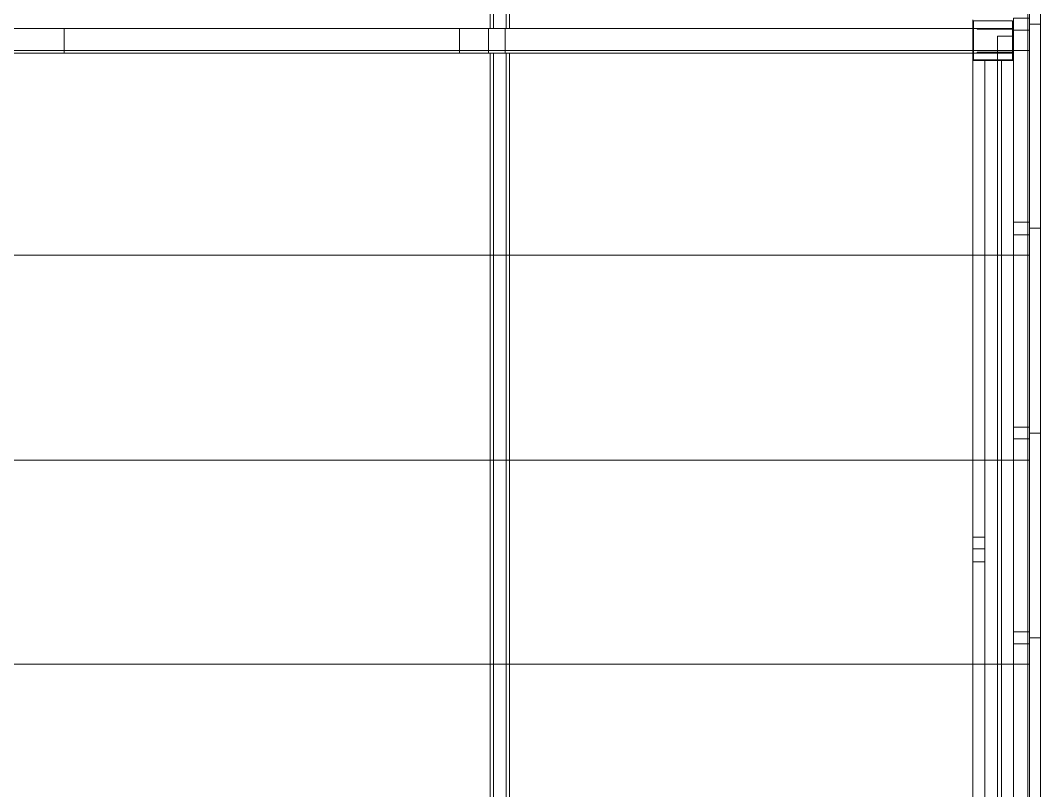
# Model space of a CAD drawing. Header units: centimetres. Extents: x 2816 to 28192, y 2553 to 18332.
# Drawn here: x 15548 to 16814, y 6980 to 7936 of the extents above; entities that cross this region are included whole.
import ezdxf

# ---------------------------------------------------------------- set-up
doc = ezdxf.new("R2010")
doc.units = ezdxf.units.CM
for name, color, linetype in [('PDF_Kaprijatat', 7, 'Continuous'), ('PDF_Kuotimi prerjeve', 7, 'Continuous'), ('PDF_Paneli', 30, 'Continuous'), ('PDF_Shtyllat e Paneleve', 7, 'Continuous'), ('PDF_Themeli', 7, 'Continuous'), ('PDF_Trajet', 7, 'Continuous')]:
    doc.layers.add(name, color=color, linetype=linetype)
doc.layers.add('PDF_Panel Kulmii', color=7, linetype='Continuous', true_color=0xfafafa)
doc.layers.add('PDF_Shtyllat', color=7, linetype='Continuous', true_color=0xfafafa)

msp = doc.modelspace()

# ---------------------------------------------------------------- linework, layer by layer
at = {"layer": 'PDF_Kaprijatat', "lineweight": 0}
for points in [[(16135.5, 9160.2), (16131.3, 9160.2), (16131.3, 7926.2), (16135.5, 7926.2), (16135.5, 9160.2)], [(16135.5, 7926.2), (16155.4, 7926.2), (16155.4, 9160.2)], [(16155.4, 7926.2), (16151.2, 7926.2), (16151.2, 9160.2)], [(11803, 7926.2), (14291.9, 7926.2), (16780.8, 7926.2), (11803, 7926.2)], [(16093.4, 7895.7), (15534.3, 7895.7), (15534.3, 7926.2), (16093.4, 7926.2)], [(15534.3, 7926.2), (16093.4, 7926.2)], [(16129.2, 7926.2), (15602.6, 7926.2)], [(15602.6, 7926.2), (15602.6, 7895.7)], [(15602.6, 7926.2), (16129.2, 7926.2)], [(15602.6, 7926.2), (15602.6, 7926.2)], [(16093.4, 7926.2), (16093.4, 7895.7)], [(16093.4, 7926.2), (16093.4, 7926.2)], [(16129.2, 7895.7), (16129.2, 7926.2), (16129.2, 7895.7)], [(16129.2, 7926.2), (16129.2, 7926.2)], [(16129.2, 7926.2), (16129.2, 7926.2)], [(16129.2, 7926.2), (16129.2, 7926.2)], [(16151.2, 7926.2), (16131.3, 7926.2)], [(16131.3, 7926.2), (16131.3, 7926.2)], [(16135.5, 7926.2), (16135.5, 7926.2)], [(16150.2, 7926.2), (16150.2, 7895.7)], [(16150.2, 7926.2), (16150.2, 7895.7)], [(16150.2, 7926.2), (16735.6, 7926.2), (16150.2, 7926.2)], [(16150.2, 7926.2), (16150.2, 7926.2)], [(16150.2, 7926.2), (16150.2, 7926.2)], [(16151.2, 7926.2), (16151.2, 7926.2)], [(16155.4, 7926.2), (16155.4, 7926.2)], [(16735.6, 7926.2), (16735.6, 7925.2), (16780.8, 7925.2), (16780.8, 7896.8), (16735.6, 7896.8), (16735.6, 7895.7)], [(16735.6, 7926.2), (16735.6, 7925.2), (16780.8, 7925.2)], [(16735.6, 7926.2), (16735.6, 7926.2)], [(16735.6, 7926.2), (16735.6, 7926.2)], [(16780.8, 7895.7), (16780.8, 7926.2)], [(16780.8, 7926.2), (16780.8, 7895.7)], [(16780.8, 7926.2), (16780.8, 7926.2)], [(16780.8, 7926.2), (16780.8, 7926.2)], [(16735.6, 7925.2), (16735.6, 7925.2)], [(16735.6, 7925.2), (16735.6, 7925.2)], [(16760.9, 7916.8), (16780.8, 7916.8)], [(16760.9, 7916.8), (16760.9, 6682.8), (16780.8, 6682.8)], [(16780.8, 7916.8), (16760.9, 7916.8), (16760.9, 6682.8)], [(16760.9, 7916.8), (16760.9, 7916.8)], [(16760.9, 7916.8), (16760.9, 7916.8)], [(16780.8, 7925.2), (16780.8, 7925.2)], [(16780.8, 6682.8), (16780.8, 7916.8), (16780.8, 6682.8)], [(16780.8, 7916.8), (16780.8, 7916.8)], [(16780.8, 7916.8), (16780.8, 7916.8)], [(16780.8, 7895.7), (14291.9, 7895.7), (11803, 7895.7), (16780.8, 7895.7)], [(16093.4, 7895.7), (15534.3, 7895.7)], [(16129.2, 7895.7), (15602.6, 7895.7)], [(15602.6, 7895.7), (16129.2, 7895.7)], [(15602.6, 7895.7), (15602.6, 7895.7)], [(16093.4, 7895.7), (16093.4, 7895.7)], [(16129.2, 7895.7), (16129.2, 7895.7)], [(16129.2, 7895.7), (16129.2, 7895.7)], [(16151.2, 7895.7), (16131.3, 7895.7)], [(16131.3, 6662.8), (16135.5, 6662.8), (16135.5, 7895.7), (16131.3, 7895.7), (16131.3, 6662.8)], [(16131.3, 7895.7), (16131.3, 7895.7)], [(16135.5, 6662.8), (16155.4, 6662.8), (16155.4, 7895.7), (16135.5, 7895.7)], [(16135.5, 7895.7), (16135.5, 7895.7)], [(16735.6, 7895.7), (16150.2, 7895.7), (16735.6, 7895.7)], [(16150.2, 7895.7), (16150.2, 7895.7)], [(16155.4, 6662.8), (16151.2, 6662.8), (16151.2, 7895.7), (16155.4, 7895.7)], [(16151.2, 7895.7), (16151.2, 7895.7)], [(16155.4, 7895.7), (16155.4, 7895.7)], [(16735.6, 7896.8), (16735.6, 7895.7)], [(16780.8, 7896.8), (16735.6, 7896.8)], [(16735.6, 7896.8), (16735.6, 7896.8)], [(16735.6, 7896.8), (16735.6, 7896.8)], [(16735.6, 7895.7), (16735.6, 7895.7)], [(16735.6, 7895.7), (16735.6, 7895.7)], [(16780.8, 7896.8), (16780.8, 7896.8)], [(16780.8, 7895.7), (16780.8, 7895.7)], [(16780.8, 7895.7), (16780.8, 7895.7)]]:
    msp.add_lwpolyline(points, dxfattribs=at)
at = {"layer": 'PDF_Kuotimi prerjeve', "lineweight": 0}
msp.add_lwpolyline([(16814.5, 7910.4), (16814.5, 7908.3), (16814.5, 7905.2), (16814.5, 7902), (16814.5, 7899.9), (16814.5, 7902), (16814.5, 7905.2), (16814.5, 7908.3), (16814.5, 7910.4)], dxfattribs=at)
at = {"layer": 'PDF_Panel Kulmii', "lineweight": 0}
for points in [[(16798.7, 8152.2), (16798.7, 7898.9)], [(16800.8, 8152.2), (16800.8, 7898.9)], [(14291.9, 7898.9), (16798.7, 7898.9), (16800.8, 7898.9), (14294, 7898.9), (14291.9, 7898.9)], [(14291.9, 7898.9), (16798.7, 7898.9)], [(14294, 7898.9), (16800.8, 7898.9), (16798.7, 7898.9)], [(16798.7, 7898.9), (16798.7, 7898.9)], [(16798.7, 7898.9), (16798.7, 7644.5)], [(16798.7, 7898.9), (16798.7, 7898.9)], [(16800.8, 7898.9), (16800.8, 7898.9)], [(16800.8, 7898.9), (16800.8, 7644.5)], [(16800.8, 7898.9), (16800.8, 7898.9)], [(14291.9, 7644.5), (16798.7, 7644.5), (16800.8, 7644.5), (14294, 7644.5), (14291.9, 7644.5)], [(14291.9, 7644.5), (16798.7, 7644.5)], [(14294, 7644.5), (16800.8, 7644.5), (16798.7, 7644.5)], [(16798.7, 7644.5), (16798.7, 7644.5)], [(16798.7, 7644.5), (16798.7, 7390.2)], [(16798.7, 7644.5), (16798.7, 7644.5)], [(16800.8, 7644.5), (16800.8, 7644.5)], [(16800.8, 7644.5), (16800.8, 7390.2)], [(16800.8, 7644.5), (16800.8, 7644.5)], [(14291.9, 7390.2), (16798.7, 7390.2), (16800.8, 7390.2), (14294, 7390.2), (14291.9, 7390.2)], [(14291.9, 7390.2), (16798.7, 7390.2)], [(14294, 7390.2), (16800.8, 7390.2), (16798.7, 7390.2)], [(16798.7, 7390.2), (16798.7, 7390.2)], [(16798.7, 7390.2), (16798.7, 7136.9)], [(16798.7, 7390.2), (16798.7, 7390.2)], [(16800.8, 7390.2), (16800.8, 7390.2)], [(16800.8, 7390.2), (16800.8, 7136.9)], [(16800.8, 7390.2), (16800.8, 7390.2)], [(14291.9, 7136.9), (16798.7, 7136.9), (16800.8, 7136.9), (14294, 7136.9), (14291.9, 7136.9)], [(14291.9, 7136.9), (16798.7, 7136.9)], [(14294, 7136.9), (16800.8, 7136.9), (16798.7, 7136.9)], [(16798.7, 7136.9), (16798.7, 7136.9)], [(16798.7, 7136.9), (16798.7, 6882.5)], [(16798.7, 7136.9), (16798.7, 7136.9)], [(16800.8, 7136.9), (16800.8, 7136.9)], [(16800.8, 7136.9), (16800.8, 6882.5)], [(16800.8, 7136.9), (16800.8, 7136.9)]]:
    msp.add_lwpolyline(points, dxfattribs=at)
at = {"layer": 'PDF_Paneli', "lineweight": 0}
for points in [[(16800.8, 7931.5), (16800.8, 8185.8)], [(16814.5, 7931.5), (16800.8, 7931.5), (16800.8, 8185.8), (16814.5, 8185.8)], [(16814.5, 8185.8), (16814.5, 7931.5), (16814.5, 8185.8)], [(16814.5, 7931.5), (16800.8, 7931.5)], [(16800.8, 7931.5), (16800.8, 7931.5)], [(16814.5, 7931.5), (16800.8, 7931.5), (16800.8, 7678.2)], [(16800.8, 7931.5), (16800.8, 7931.5)], [(16814.5, 7678.2), (16800.8, 7678.2), (16800.8, 7931.5), (16814.5, 7931.5)], [(16800.8, 7931.5), (16800.8, 7931.5)], [(16814.5, 7931.5), (16814.5, 7931.5)], [(16814.5, 7931.5), (16814.5, 7678.2), (16814.5, 7931.5)], [(16814.5, 7931.5), (16814.5, 7931.5)], [(16814.5, 7678.2), (16800.8, 7678.2)], [(16800.8, 7678.2), (16800.8, 7678.2)], [(16814.5, 7678.2), (16800.8, 7678.2), (16800.8, 7423.8)], [(16800.8, 7678.2), (16800.8, 7678.2)], [(16814.5, 7423.8), (16800.8, 7423.8), (16800.8, 7678.2), (16814.5, 7678.2)], [(16800.8, 7678.2), (16800.8, 7678.2)], [(16814.5, 7678.2), (16814.5, 7678.2)], [(16814.5, 7678.2), (16814.5, 7423.8), (16814.5, 7678.2)], [(16814.5, 7678.2), (16814.5, 7678.2)], [(16814.5, 7423.8), (16800.8, 7423.8)], [(16800.8, 7423.8), (16800.8, 7423.8)], [(16814.5, 7423.8), (16800.8, 7423.8), (16800.8, 7169.4)], [(16800.8, 7423.8), (16800.8, 7423.8)], [(16814.5, 7169.4), (16800.8, 7169.4), (16800.8, 7423.8), (16814.5, 7423.8)], [(16800.8, 7423.8), (16800.8, 7423.8)], [(16814.5, 7423.8), (16814.5, 7423.8)], [(16814.5, 7423.8), (16814.5, 7169.4), (16814.5, 7423.8)], [(16814.5, 7423.8), (16814.5, 7423.8)], [(16814.5, 7169.4), (16800.8, 7169.4)], [(16800.8, 7169.4), (16800.8, 7169.4)], [(16814.5, 7169.4), (16800.8, 7169.4), (16800.8, 6916.1)], [(16800.8, 7169.4), (16800.8, 7169.4)], [(16814.5, 6916.1), (16800.8, 6916.1), (16800.8, 7169.4), (16814.5, 7169.4)], [(16800.8, 7169.4), (16800.8, 7169.4)], [(16814.5, 7169.4), (16814.5, 7169.4)], [(16814.5, 7169.4), (16814.5, 6916.1), (16814.5, 7169.4)], [(16814.5, 7169.4), (16814.5, 7169.4)]]:
    msp.add_lwpolyline(points, dxfattribs=at)
at = {"layer": 'PDF_Shtyllat', "lineweight": 0}
for points in [[(16780.8, 7886.3), (16730.4, 7886.3), (16780.8, 7886.3), (16780.8, 7936.7), (16780.8, 7886.3)], [(16730.4, 7936.7), (16730.4, 7886.3), (16730.4, 7936.7)], [(16731.4, 7935.7), (16731.4, 7935.7)], [(16779.8, 7887.3), (16731.4, 7887.3), (16731.4, 7935.7), (16779.8, 7935.7), (16779.8, 7887.3), (16731.4, 7887.3)], [(16779.8, 7887.3), (16779.8, 7935.7), (16731.4, 7935.7), (16731.4, 7887.3)], [(16731.4, 7935.7), (16731.4, 7935.7)], [(16779.8, 7935.7), (16779.8, 7935.7)], [(16779.8, 7935.7), (16779.8, 7935.7)], [(16779.8, 7935.7), (16779.8, 7935.7)], [(16731.4, 7887.3), (16731.4, 7887.3)], [(16731.4, 7887.3), (16731.4, 7887.3)], [(16779.8, 7887.3), (16779.8, 7887.3)], [(16779.8, 7887.3), (16779.8, 7887.3)], [(16730.4, 7886.3), (16730.4, 7886.3)], [(16730.4, 7886.3), (16730.4, 7886.3)], [(16780.8, 7886.3), (16780.8, 7886.3)]]:
    msp.add_lwpolyline(points, dxfattribs=at)
at = {"layer": 'PDF_Shtyllat e Paneleve', "lineweight": 0}
for points in [[(16800.8, 7938.8), (16800.8, 7924.1), (16800.8, 7938.8), (16780.8, 7938.8), (16800.8, 7938.8)], [(16780.8, 7924.1), (16780.8, 7938.8), (16780.8, 7924.1)], [(16780.8, 7924.1), (16800.8, 7924.1), (16780.8, 7924.1)], [(16780.8, 7924.1), (16780.8, 7924.1)], [(16800.8, 7924.1), (16800.8, 7924.1)], [(16800.8, 7924.1), (16800.8, 7924.1)], [(16800.8, 7685.5), (16800.8, 7669.8), (16800.8, 7685.5), (16780.8, 7685.5), (16800.8, 7685.5)], [(16780.8, 7669.8), (16780.8, 7685.5), (16780.8, 7669.8)], [(16780.8, 7685.5), (16780.8, 7685.5)], [(16780.8, 7685.5), (16780.8, 7685.5)], [(16800.8, 7685.5), (16800.8, 7685.5)], [(16780.8, 7669.8), (16800.8, 7669.8), (16780.8, 7669.8)], [(16780.8, 7669.8), (16780.8, 7669.8)], [(16800.8, 7669.8), (16800.8, 7669.8)], [(16800.8, 7669.8), (16800.8, 7669.8)], [(16800.8, 7431.2), (16800.8, 7416.4), (16800.8, 7431.2), (16780.8, 7431.2), (16800.8, 7431.2)], [(16780.8, 7416.4), (16780.8, 7431.2), (16780.8, 7416.4)], [(16780.8, 7431.2), (16780.8, 7431.2)], [(16780.8, 7431.2), (16780.8, 7431.2)], [(16800.8, 7431.2), (16800.8, 7431.2)], [(16780.8, 7416.4), (16800.8, 7416.4), (16780.8, 7416.4)], [(16780.8, 7416.4), (16780.8, 7416.4)], [(16800.8, 7416.4), (16800.8, 7416.4)], [(16800.8, 7416.4), (16800.8, 7416.4)], [(16800.8, 7176.8), (16800.8, 7162.1), (16800.8, 7176.8), (16780.8, 7176.8), (16800.8, 7176.8)], [(16780.8, 7162.1), (16780.8, 7176.8), (16780.8, 7162.1)], [(16780.8, 7176.8), (16780.8, 7176.8)], [(16780.8, 7176.8), (16780.8, 7176.8)], [(16800.8, 7176.8), (16800.8, 7176.8)], [(16780.8, 7162.1), (16800.8, 7162.1), (16780.8, 7162.1)], [(16780.8, 7162.1), (16780.8, 7162.1)], [(16800.8, 7162.1), (16800.8, 7162.1)], [(16800.8, 7162.1), (16800.8, 7162.1)]]:
    msp.add_lwpolyline(points, dxfattribs=at)
at = {"layer": 'PDF_Themeli', "lineweight": 0}
msp.add_lwpolyline([(11769.4, 15551.7), (16814.5, 15551.7), (16814.5, 5325.9), (16814.5, 15551.7)], dxfattribs=at)
at = {"layer": 'PDF_Trajet', "lineweight": 0}
for points in [[(16730.4, 7886.3), (16780.8, 7886.3), (16780.8, 6673.3)], [(16730.4, 7886.3), (16730.4, 6673.3), (16730.4, 7886.3)], [(16730.4, 6673.3), (16780.8, 6673.3), (16780.8, 7886.3), (16730.4, 7886.3)], [(16730.4, 7886.3), (16730.4, 7886.3)], [(16730.4, 7886.3), (16745.1, 7886.3), (16730.4, 7886.3)], [(16730.4, 7279.8), (16730.4, 7886.3), (16730.4, 7294.5), (16730.4, 7886.3), (16730.4, 7279.8), (16730.4, 6673.3), (16730.4, 7264), (16730.4, 6673.3), (16730.4, 7279.8)], [(16730.4, 7886.3), (16745.1, 7886.3), (16730.4, 7886.3)], [(16730.4, 7886.3), (16730.4, 7886.3)], [(16730.4, 7886.3), (16730.4, 7886.3)], [(16730.4, 7886.3), (16730.4, 7886.3)], [(16745.1, 7264), (16745.1, 6673.3), (16745.1, 7279.8), (16745.1, 7886.3), (16745.1, 7294.5), (16745.1, 7886.3), (16745.1, 7279.8), (16745.1, 6673.3), (16745.1, 7264)], [(16745.1, 7886.3), (16745.1, 7886.3)], [(16745.1, 7886.3), (16745.1, 7886.3)], [(16745.1, 7886.3), (16745.1, 7886.3)], [(16780.8, 7886.3), (16766.1, 7886.3), (16766.1, 6673.3)], [(16766.1, 7886.3), (16766.1, 7886.3)], [(16780.8, 6673.3), (16766.1, 6673.3), (16766.1, 7886.3), (16780.8, 7886.3)], [(16766.1, 7886.3), (16766.1, 7886.3)], [(16780.8, 7886.3), (16780.8, 7886.3)], [(16780.8, 7886.3), (16780.8, 7886.3)], [(16780.8, 7886.3), (16780.8, 6673.3), (16780.8, 7886.3)], [(16780.8, 7886.3), (16780.8, 7886.3)], [(16745.1, 7294.5), (16730.4, 7294.5)], [(16730.4, 7294.5), (16730.4, 7294.5)], [(16745.1, 7294.5), (16745.1, 7294.5)], [(16730.4, 7279.8), (16745.1, 7279.8)], [(16730.4, 7279.8), (16745.1, 7279.8)], [(16730.4, 7279.8), (16730.4, 7279.8)], [(16730.4, 7279.8), (16730.4, 7279.8)], [(16745.1, 7279.8), (16745.1, 7279.8)], [(16745.1, 7279.8), (16745.1, 7279.8)], [(16745.1, 7264), (16730.4, 7264)], [(16730.4, 7264), (16730.4, 7264)], [(16745.1, 7264), (16745.1, 7264)]]:
    msp.add_lwpolyline(points, dxfattribs=at)

doc.saveas('drawing.dxf')
